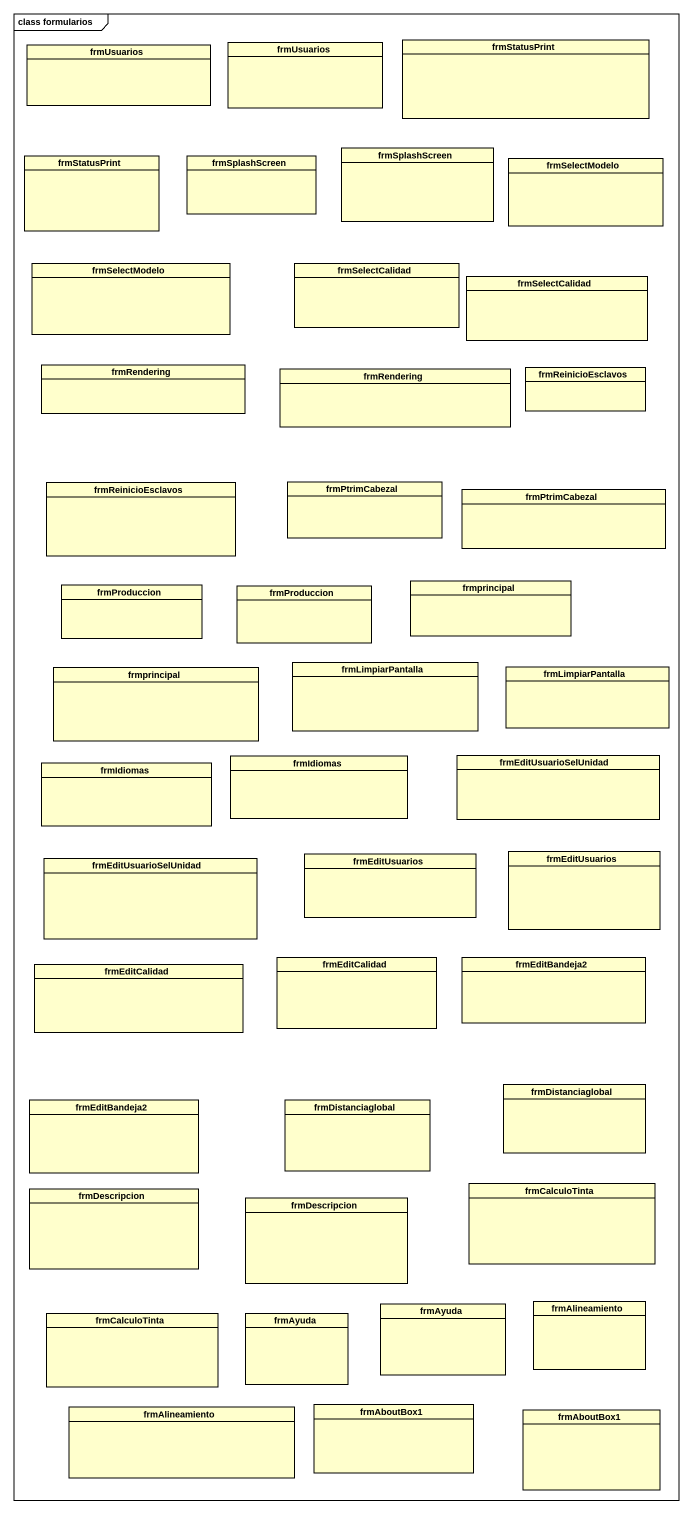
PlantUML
@startuml
mainframe class formularios
hide circle
hide empty members
class frmUsuarios
class "frmUsuarios" as frmUsuarios_2
class frmStatusPrint
class "frmStatusPrint" as frmStatusPrint_2
class frmSplashScreen
class "frmSplashScreen" as frmSplashScreen_2
class frmSelectModelo
class "frmSelectModelo" as frmSelectModelo_2
class frmSelectCalidad
class "frmSelectCalidad" as frmSelectCalidad_2
class frmRendering
class "frmRendering" as frmRendering_2
class frmReinicioEsclavos
class "frmReinicioEsclavos" as frmReinicioEsclavos_2
class frmPtrimCabezal
class "frmPtrimCabezal" as frmPtrimCabezal_2
class frmProduccion
class "frmProduccion" as frmProduccion_2
class frmprincipal
class frmLimpiarPantalla
class "frmprincipal" as frmprincipal_2
class "frmLimpiarPantalla" as frmLimpiarPantalla_2
class frmIdiomas
class "frmIdiomas" as frmIdiomas_2
class frmEditUsuarioSelUnidad
class "frmEditUsuarioSelUnidad" as frmEditUsuarioSelUnidad_2
class frmEditUsuarios
class "frmEditUsuarios" as frmEditUsuarios_2
class frmEditCalidad
class "frmEditCalidad" as frmEditCalidad_2
class frmEditBandeja2
class frmDistanciaglobal
class "frmEditBandeja2" as frmEditBandeja2_2
class "frmDistanciaglobal" as frmDistanciaglobal_2
class frmDescripcion
class "frmDescripcion" as frmDescripcion_2
class frmCalculoTinta
class "frmCalculoTinta" as frmCalculoTinta_2
class frmAyuda
class "frmAyuda" as frmAyuda_2
class frmAlineamiento
class "frmAlineamiento" as frmAlineamiento_2
class frmAboutBox1
class "frmAboutBox1" as frmAboutBox1_2
@enduml
